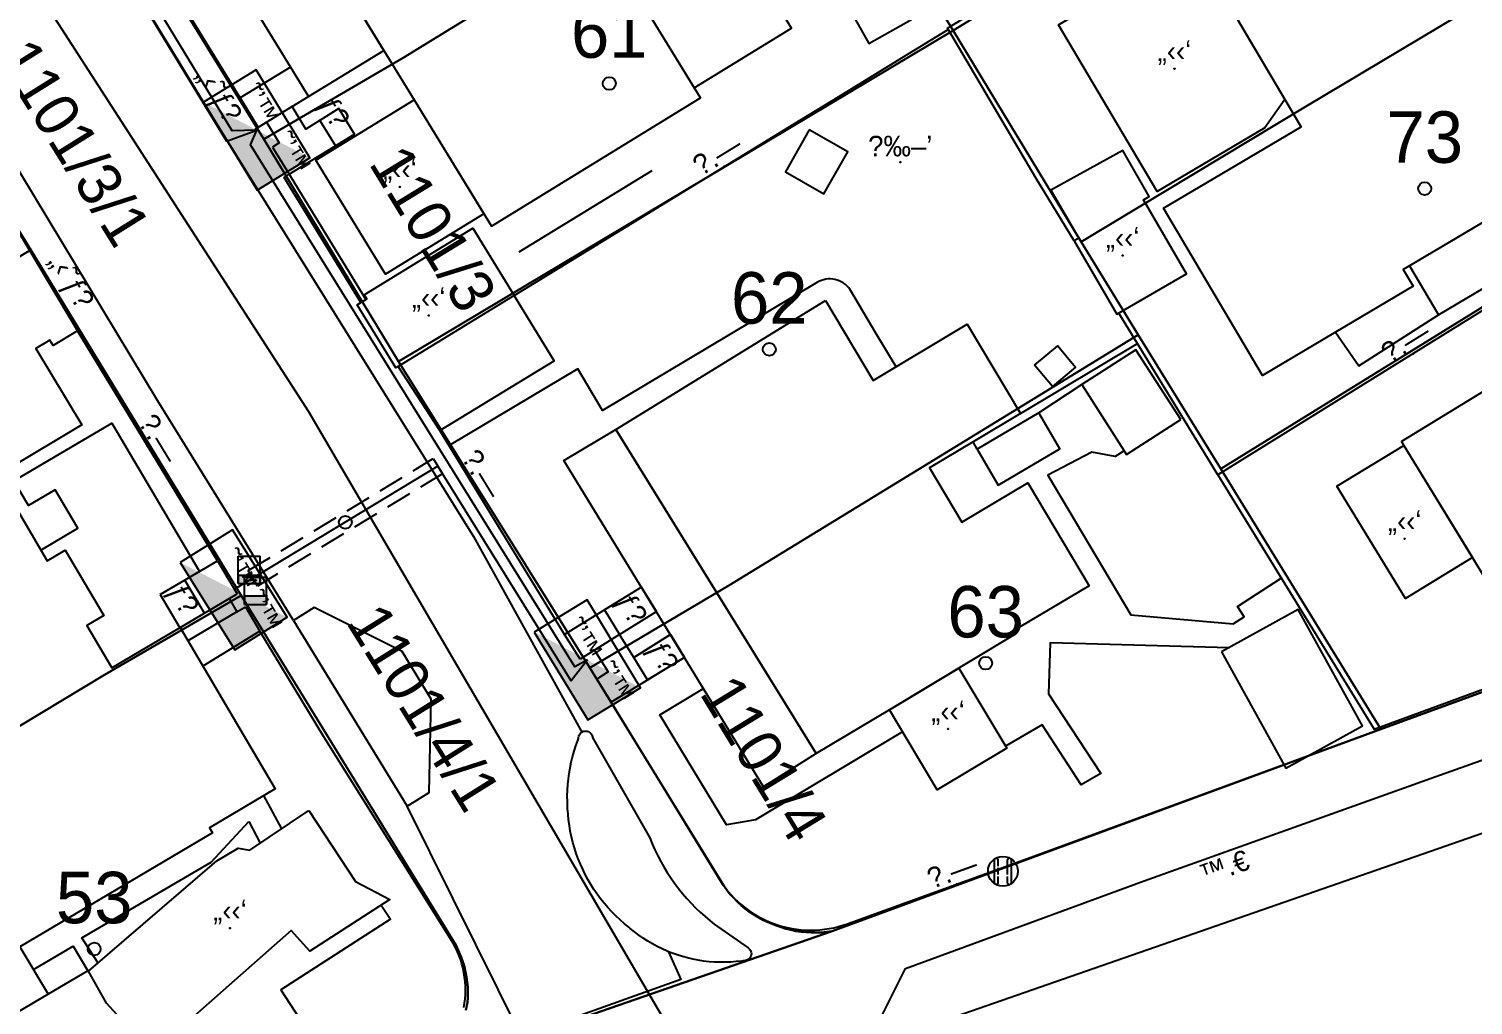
# Model space of a CAD drawing. Header units: metres. Extents: x 218299 to 220222, y 572714 to 574340.
# Drawn here: x 218977.5 to 219033.7, y 573193.6 to 573231.5 of the extents above; entities that cross this region are included whole.
import ezdxf
from ezdxf.enums import TextEntityAlignment as Align

# ---------------------------------------------------------------- set-up
doc = ezdxf.new("R2010")
doc.units = ezdxf.units.M
doc.header["$MEASUREMENT"] = 0
doc.linetypes.add('DASH15', pattern=[1.5, 1, -0.5])
for name, color, linetype in [('1602', 44, 'Continuous'), ('1603', 44, 'Continuous'), ('6151', 102, 'CABLEUNDEXIST03'), ('6261', 7, 'Continuous'), ('6701', 7, 'DASH15'), ('6916', 7, 'Continuous'), ('A_POINTS', 2, 'Continuous'), ('M2200', 253, 'Continuous'), ('M2207', 253, 'Continuous'), ('M2401', 7, 'Continuous'), ('M2404', 7, 'Continuous'), ('M2407', 253, 'Continuous'), ('M2408', 253, 'Continuous'), ('M2412', 253, 'Continuous'), ('M2420', 253, 'Continuous'), ('M2601', 253, 'Continuous'), ('M2602', 253, 'Continuous'), ('M2605', 253, 'Continuous'), ('M2612', 253, 'Continuous'), ('M2804', 253, 'Continuous'), ('M4204', 253, 'Continuous'), ('M5235', 253, 'Continuous')]:
    doc.layers.add(name, color=color, linetype=linetype)
doc.styles.add('HEBTXT', font='HEBTXT')
doc.styles.add('MAVAT_HEBTXT', font='HEBTXT')
doc.linetypes.add('CABLEUNDEXIST03', pattern='A,3.5,[222,elecad.shx,S=0.01,R=0,X=0,Y=0],1.5', length=5)

# ---------------------------------------------------------------- blocks, each defined once
blk = doc.blocks.new('6261')
blk.add_lwpolyline([(-2, -1.2), (2, -1.2), (2, 1.2), (-2, 1.2)], close=True)
at = {"color": 0}
blk.add_solid([(2, 1.2), (-2, -1.2), (2, -1.2)], dxfattribs=at)
at = {"color": 0, "style": 'HEBTXT'}
blk.add_attdef('PIL_NAME', (2.689, 2.418), '', height=1.7, dxfattribs=at)
at = {"style": 'HEBTXT'}
blk.add_attdef('CAMUT_MONIM', (2.489, 0.218), '', height=1.7, dxfattribs=at)
at = {"color": 0, "style": 'HEBTXT', "flags": 1}
for tag, p in [('TYPE', (2.585, -1.773)), ('MAP_TYPE', (2.689, -3.782))]:
    blk.add_attdef(tag, p, '', height=1.7, dxfattribs=at)
blk = doc.blocks.new('6916')
at = {"layer": 'A_POINTS'}
blk.add_circle((0, 0), 0.25, dxfattribs=at)
at = {"color": 0, "style": 'HEBTXT'}
for tag, p in [('HTCH', (0.006, 3.527)), ('PIPE', (0.049, 1.33))]:
    blk.add_attdef(tag, text='', height=1.7, dxfattribs=at).set_placement(p, align=Align.MIDDLE_CENTER)
blk = doc.blocks.new('1603')
at = {"layer": 'A_POINTS'}
blk.add_circle((0, 0), 0.25, dxfattribs=at)
at = {"color": 0, "style": 'HEBTXT'}
blk.add_attdef('PARCEL_NUM', text='', height=2, dxfattribs=at).set_placement((0, 1), align=Align.CENTER)
at = {"color": 0, "style": 'HEBTXT', "flags": 1}
blk.add_attdef('LOT_NUM', text='', height=2, dxfattribs=at).set_placement((0, -2.5), align=Align.CENTER)
blk = doc.blocks.new('M2408')
blk.add_circle((0, 0), 0.025)
at = {"style": 'MAVAT_HEBTXT'}
blk.add_attdef('NAME', text='', height=0.8, dxfattribs=at).set_placement((0, 1.59), align=Align.MIDDLE)
blk = doc.blocks.new('M2404')
blk.add_circle((0, 0), 0.025)
at = {"style": 'MAVAT_HEBTXT'}
blk.add_attdef('NAME', text='', height=0.8, dxfattribs=at).set_placement((0, 1.59), align=Align.MIDDLE)
blk = doc.blocks.new('M2804')
blk.add_circle((0, 0), 0.025)
at = {"style": 'MAVAT_HEBTXT'}
blk.add_attdef('NAME', text='', height=0.8, dxfattribs=at).set_placement((0, 1.59), align=Align.MIDDLE)
blk = doc.blocks.new('M2605')
blk.add_circle((0, 0), 0.025)
at = {"style": 'MAVAT_HEBTXT'}
blk.add_attdef('NAME', text='', height=0.8, dxfattribs=at).set_placement((0, 1.59), align=Align.MIDDLE)
blk = doc.blocks.new('M2612')
blk.add_circle((0, 0), 0.025)
at = {"style": 'MAVAT_HEBTXT'}
blk.add_attdef('NAME', text='', height=0.8, dxfattribs=at).set_placement((0, 1.59), align=Align.MIDDLE)
blk = doc.blocks.new('M2207')
blk.add_circle((0, 0), 0.025)
at = {"style": 'MAVAT_HEBTXT'}
blk.add_attdef('NAME', text='', height=0.8, dxfattribs=at).set_placement((0, 1.59), align=Align.MIDDLE)
blk = doc.blocks.new('M2412')
blk.add_circle((0, 0), 0.025)
at = {"style": 'MAVAT_HEBTXT'}
blk.add_attdef('NAME', text='', height=0.8, dxfattribs=at).set_placement((0, 1.59), align=Align.MIDDLE)
blk = doc.blocks.new('*U89')
at = {"linetype": 'Continuous'}
for p, q in [((-0.85, 0), (-0.85, -0.66)), ((0.85, 0), (0.85, -0.66))]:
    blk.add_line(p, q, dxfattribs=at)
blk.add_solid([(-0.85, 0), (-0.85, -0.66), (0.85, -0.66)], dxfattribs=at)
at = {"linetype": 'Continuous', "extrusion": (0, 0, -1)}
blk.add_solid([(0.85, 0), (-0.85, 0), (-0.85, -0.66)], dxfattribs=at)
blk = doc.blocks.new('M5235')
for points in [[(-0.85, 1.47), (0.85, 1.47)], [(-0.85, -0.66), (-0.85, 1.47)], [(0.85, -0.66), (0.85, 1.47)], [(-0.85, 0), (0.85, 0)], [(-0.85, -0.66), (0.85, -0.66)]]:
    blk.add_lwpolyline(points)
at = {"linetype": 'Continuous'}
blk.add_blockref('*U89', (0, 0), dxfattribs=at)
at = {"style": 'MAVAT_HEBTXT', "flags": 1}
for tag, p in [('MARK', (0, 2.72)), ('HEIGHT', (0, -1.92)), ('NAME', (0, -4.48))]:
    blk.add_attdef(tag, text='', height=0.8, dxfattribs=at).set_placement(p, align=Align.MIDDLE)
blk = doc.blocks.new('M4204')
for points in [[(-0.65, -0.97), (-0.65, 0.97)], [(-0.47, 1.06), (-0.36, 0.91)], [(-0.36, 0.39), (-0.36, 0.91)], [(-0.36, -0.26), (-0.36, 0.26)], [(0.35, 0.91), (0.47, 1.06)], [(0.35, 0.39), (0.35, 0.91)], [(0.35, -0.26), (0.35, 0.26)], [(0.65, 0.97), (0.65, -0.97)], [(-0.36, -0.91), (-0.47, -1.06)], [(-0.36, -0.91), (-0.36, -0.39)], [(0.35, -0.91), (0.35, -0.39)], [(0.35, -0.91), (0.47, -1.06)]]:
    blk.add_lwpolyline(points)
blk.add_circle((0, 0), 1.16)
at = {"style": 'MAVAT_HEBTXT', "flags": 1}
blk.add_attdef('MARK', text='', height=2, dxfattribs=at).set_placement((0, 2.5), align=Align.MIDDLE)
at = {"style": 'MAVAT_HEBTXT'}
for tag, p in [('HEIGHT', (0, -2.6)), ('NAME', (0, -5.17))]:
    blk.add_attdef(tag, text='', height=2, dxfattribs=at).set_placement(p, align=Align.MIDDLE)
blk = doc.blocks.new('111')
at = {"layer": 'M2200'}
for points in [[(218987.933, 573236.201, 572.43), (218988.205, 573235.758, 572.425), (218991.34, 573230.645, 572.363), (218992.519, 573228.722, 572.339), (218995.527, 573223.816, 572.28), (219003.648, 573228.796, 572.355), (218999.766, 573235.128, 575.955), (218999.766, 573235.128, 575.955), (219002.722, 573236.941, 574.905), (219002.722, 573236.941, 574.905), (219002.005, 573238.11, 574.755), (219002.005, 573238.11, 574.755), (219003.973, 573239.317, 573.93), (219003.973, 573239.317, 573.93), (219000.847, 573244.415, 574.005), (218995.328, 573241.03, 575.655), (218995.459, 573240.816, 575.655)], [(219031.143, 573239.494, 574.38), (219031.545, 573238.815, 574.38), (219038.709, 573226.704, 574.38), (219031.222, 573222.274, 574.67), (219030.972, 573222.127, 574.68), (219031.354, 573221.481, 574.53), (219028.338, 573219.696, 574.375), (219025.502, 573218.019, 574.23), (219021.657, 573224.518, 574.23), (219026.999, 573227.678, 574.38), (219023.124, 573234.229, 574.522), (219022.895, 573234.615, 574.53)], [(219035.009, 573208.723, 574.305), (219045.897, 573215.36, 574.455), (219044.016, 573218.445, 574.455), (219042.996, 573217.823, 574.455), (219040.772, 573221.471, 574.455), (219030.905, 573215.456, 574.305), (219030.999, 573215.301, 574.305)], [(219008.516, 573220.932, 571.98), (219010.371, 573217.823, 571.98), (219014.024, 573220.003, 571.755), (219016.091, 573216.539, 571.755), (219014.247, 573215.439, 571.872), (219012.555, 573214.429, 571.98), (219013.816, 573212.315, 573.405), (219016.379, 573213.844, 571.98), (219018.764, 573209.846, 571.98), (219015.71, 573208.024, 573.78), (219015.787, 573207.896, 572.13), (219010.996, 573205.03, 571.942), (219008.151, 573203.329, 571.83), (219000.358, 573215.915, 571.98)], [(218969.413, 573208.451, 572.28), (218977.005, 573212.933, 571.98), (218978.254, 573210.819, 572.055), (218978.954, 573211.232, 571.83), (218980.452, 573208.694, 571.605), (218979.794, 573208.306, 571.98), (218980.77, 573206.653, 572.055), (218983.423, 573208.219, 571.455), (218987.121, 573201.955, 571.455), (218984.566, 573200.446, 572.055), (218984.686, 573200.241, 572.055), (218977.196, 573195.819, 575.655), (218978.285, 573193.976, 574.605), (218971.329, 573189.87, 574.455), (218966.851, 573197.455, 574.719), (218966.246, 573198.48, 574.755), (218967.613, 573199.288, 575.355), (218967.864, 573198.862, 575.655), (218968.519, 573199.249, 577.005), (218963.815, 573207.217, 572.055), (218968.507, 573209.986, 572.355)], [(219023.911, 573207.275, 571.605), (219026.406, 573202.761, 571.455), (219029.389, 573204.41, 571.305), (219026.894, 573208.924, 571.455), (219023.911, 573207.275, 571.605)]]:
    blk.add_polyline3d(points, close=True, dxfattribs=at)
at = {"layer": 'M2207'}
for points in [[(218999.766, 573235.128, 572.355), (219003.408, 573229.188, 572.28), (219007.184, 573231.503, 572.355), (219003.563, 573237.409, 572.58), (219005.47, 573238.579, 572.655), (219005.388, 573238.713, 572.655), (219007.761, 573240.168, 572.355), (219006.672, 573241.945, 572.205), (219004.082, 573240.358, 572.205), (219004.516, 573239.65, 572.58), (219003.973, 573239.317, 572.58), (219002.005, 573238.11, 572.58), (219002.722, 573236.941, 572.43)], [(219031.545, 573238.815, 574.38), (219038.709, 573226.704, 574.38), (219031.222, 573222.274, 574.305), (219032.344, 573220.377, 574.305), (219032.344, 573220.377, 574.305), (219038.131, 573223.801, 574.23), (219040.122, 573225.675, 574.305), (219040.306, 573227.621, 574.23), (219040.527, 573227.726, 574.155), (219040.602, 573228.563, 574.08), (219039.706, 573231.551, 574.155), (219034.408, 573240.543, 574.08)], [(218991.34, 573230.645, 572.363), (218988.205, 573235.758, 572.425), (218987.773, 573235.493, 572.35), (218986.046, 573238.31, 571.975), (218981.596, 573235.581, 571.6), (218981.596, 573235.581, 571.6), (218983.345, 573232.729, 571.45), (218985.302, 573233.929, 572.275), (218988.415, 573228.852, 572.125)], [(219010.675, 573233.949, 571.755), (219009.019, 573233.017, 571.755), (219010.202, 573230.915, 571.755), (219011.858, 573231.848, 571.755), (219010.675, 573233.949, 571.755)], [(219023.124, 573234.229, 574.305), (219026.371, 573228.74, 574.305), (219025.591, 573227.641, 574.305), (219021.406, 573225.165, 574.08), (219017.575, 573231.641, 574.005), (219021.871, 573234.182, 574.23), (219021.913, 573234.112, 574.23)], [(218992.519, 573228.722, 572.339), (218995.231, 573224.3, 572.339), (218991.411, 573221.957, 572.339), (218988.699, 573226.38, 572.339), (218992.519, 573228.722, 572.339)], [(219007.881, 573227.561, 571.53), (219006.953, 573225.928, 571.53), (219008.452, 573225.076, 571.53), (219009.38, 573226.709, 571.53), (219007.881, 573227.561, 571.53)], [(219019.834, 573220.391, 573.63), (219022.541, 573221.962, 574.305), (219020.873, 573224.835, 574.23), (219021.101, 573224.967, 573.48), (219020.065, 573226.752, 573.48), (219017.274, 573225.217, 573.405), (219018.36, 573223.346, 573.705), (219018.18, 573223.241, 573.63)], [(218971.564, 573222.823, 571.975), (218975.997, 573225.48, 571.9), (218979.434, 573219.746, 571.75), (218978.48, 573219.174, 571.9), (218978.352, 573219.389, 571.975), (218977.816, 573219.068, 571.975), (218979.596, 573216.098, 571.825), (218976.652, 573214.334, 571.825)], [(218996.405, 573221.127, 571.589), (218991.898, 573218.363, 571.148), (218991.805, 573218.306, 571.139), (218990.301, 573220.758, 571.289), (218990.677, 573220.988, 571.289), (218990.578, 573221.15, 571.289), (218994.803, 573223.74, 571.514)], [(219016.636, 573218.41, 570.619), (219017.539, 573219.169, 570.619), (219018.236, 573218.34, 570.619), (219017.334, 573217.581, 570.619), (219016.636, 573218.41, 570.619)], [(219022.32, 573216.3, 571.455), (219020.575, 573219.016, 571.38), (219018.476, 573217.667, 571.305), (219018.476, 573217.667, 571.305), (219020.219, 573214.95, 571.38), (219022.32, 573216.3, 571.455)], [(219016.807, 573216.56, 570.844), (219016.807, 573216.56, 570.844), (219014.403, 573215.148, 570.844), (219014.403, 573215.148, 570.844), (219015.222, 573213.753, 570.844), (219017.627, 573215.165, 570.844), (219016.807, 573216.56, 570.844)], [(219000.358, 573215.915, 571.98), (219008.151, 573203.329, 571.83), (219006.104, 573202.037, 571.305), (218998.345, 573214.714, 571.305)], [(219030.999, 573215.301, 573.705), (219033.659, 573210.937, 573.705), (219031.057, 573209.351, 573.63), (219028.397, 573213.715, 573.63), (219030.999, 573215.301, 573.705)], [(219010.996, 573205.03, 571.68), (219013.696, 573206.645, 571.605), (219015.555, 573203.537, 571.23), (219012.855, 573201.922, 571.23)], [(218988.42, 573201.116, 571.295), (218990.233, 573198.35, 571.145), (218991.576, 573197.655, 570.32), (218988.461, 573195.654, 570.02), (218987.737, 573196.447, 570.845), (218982.337, 573191.686, 571.295), (218980.561, 573193.633, 571.295), (218979.865, 573194.867, 571.445), (218984.846, 573199.158, 571.445), (218985.682, 573199.647, 571.37), (218986.128, 573199.572, 571.445)]]:
    blk.add_polyline3d(points, close=True, dxfattribs=at)
at = {"layer": 'M2401'}
for points in [[(218976.348, 573182.397, 566.119), (218981.279, 573184.098, 566.419), (218987.301, 573186.288, 566.719), (218991.261, 573187.641, 566.944), (218993.219, 573186.731, 566.944), (218998.912, 573188.925, 567.319), (219010.712, 573193.168, 567.769), (219011.626, 573194.982, 567.994), (219020.9, 573198.376, 568.594), (219032.427, 573202.503, 569.194), (219042.781, 573206.172, 569.644)], [(218987.828, 573208.498, 568.665), (218992.242, 573201.282, 568.29), (218992.242, 573201.282, 568.29), (218993.108, 573201.812, 568.29), (218993.186, 573205.444, 568.365), (218992.057, 573207.289, 568.515), (218988.626, 573208.997, 568.59), (218987.828, 573208.498, 568.665), (218987.828, 573208.498, 568.665)], [(218999.457, 573203.945, 568.369), (219001.676, 573200.048, 568.294), (219001.772, 573199.816, 568.284), (219001.876, 573199.586, 568.274), (219001.987, 573199.36, 568.265), (219002.105, 573199.138, 568.257), (219002.23, 573198.92, 568.249), (219002.361, 573198.705, 568.242), (219002.5, 573198.495, 568.236), (219002.645, 573198.289, 568.231), (219002.796, 573198.088, 568.227), (219002.954, 573197.892, 568.223), (219003.118, 573197.701, 568.22), (219003.288, 573197.515, 568.218), (219003.464, 573197.335, 568.217), (219003.645, 573197.16, 568.216), (219003.832, 573196.992, 568.216), (219004.024, 573196.829, 568.218), (219004.186, 573196.699, 568.219), (219005.499, 573195.776, 568.144), (219005.537, 573195.749, 568.144), (219005.569, 573195.717, 568.144), (219005.596, 573195.679, 568.144), (219005.615, 573195.638, 568.144), (219005.627, 573195.593, 568.144), (219005.631, 573195.548, 568.144), (219005.627, 573195.502, 568.144), (219005.615, 573195.458, 568.144), (219005.596, 573195.416, 568.144), (219005.569, 573195.379, 568.144), (219005.537, 573195.346, 568.144), (219005.499, 573195.32, 568.144), (219005.458, 573195.3, 568.144), (219005.454, 573195.299, 568.144), (219005.245, 573195.267, 568.137), (219005.036, 573195.243, 568.129), (219004.826, 573195.227, 568.122), (219004.615, 573195.219, 568.115), (219004.404, 573195.218, 568.107), (219004.193, 573195.226, 568.1), (219003.983, 573195.242, 568.093), (219003.773, 573195.266, 568.086), (219003.565, 573195.298, 568.079), (219003.358, 573195.337, 568.072), (219003.152, 573195.385, 568.065), (219002.949, 573195.44, 568.059), (219002.748, 573195.503, 568.052), (219002.549, 573195.574, 568.046), (219002.413, 573195.628, 568.042), (219002.353, 573195.652, 568.04), (219002.16, 573195.737, 568.034), (219001.97, 573195.83, 568.028), (219001.785, 573195.929, 568.022), (219001.603, 573196.036, 568.016), (219001.425, 573196.15, 568.011), (219001.251, 573196.27, 568.005), (219001.083, 573196.396, 568), (219000.919, 573196.529, 567.996), (219000.864, 573196.576, 567.994), (219000.691, 573196.718, 567.997), (219000.523, 573196.866, 568), (219000.361, 573197.019, 568.005), (219000.204, 573197.178, 568.01), (219000.053, 573197.343, 568.016), (218999.908, 573197.513, 568.023), (218999.769, 573197.688, 568.031), (218999.636, 573197.868, 568.04), (218999.51, 573198.052, 568.05), (218999.39, 573198.241, 568.061), (218999.278, 573198.433, 568.072), (218999.172, 573198.63, 568.084), (218999.073, 573198.83, 568.097), (218998.982, 573199.034, 568.111), (218998.898, 573199.24, 568.126), (218998.821, 573199.45, 568.141), (218998.752, 573199.662, 568.158), (218998.691, 573199.876, 568.174), (218998.637, 573200.093, 568.192), (218998.591, 573200.311, 568.21), (218998.553, 573200.53, 568.229), (218998.523, 573200.751, 568.248), (218998.501, 573200.972, 568.268), (218998.486, 573201.195, 568.289), (218998.484, 573201.246, 568.294), (218998.475, 573201.465, 568.31), (218998.473, 573201.684, 568.325), (218998.479, 573201.903, 568.337), (218998.493, 573202.122, 568.348), (218998.515, 573202.341, 568.357), (218998.544, 573202.558, 568.365), (218998.582, 573202.774, 568.37), (218998.626, 573202.989, 568.374), (218998.679, 573203.203, 568.376), (218998.739, 573203.414, 568.376), (218998.806, 573203.623, 568.374), (218998.881, 573203.829, 568.371), (218998.911, 573203.906, 568.369), (218998.911, 573203.953, 568.369), (218998.919, 573203.999, 568.369), (218998.934, 573204.043, 568.369), (218998.957, 573204.084, 568.369), (218998.986, 573204.12, 568.369), (218999.022, 573204.151, 568.369), (218999.041, 573204.163, 568.369), (218999.061, 573204.175, 568.369), (218999.105, 573204.192, 568.369), (218999.151, 573204.202, 568.369), (218999.197, 573204.203, 568.369), (218999.244, 573204.197, 568.369), (218999.288, 573204.183, 568.369), (218999.33, 573204.161, 568.369), (218999.367, 573204.133, 568.369), (218999.399, 573204.099, 568.369), (218999.425, 573204.06, 568.369), (218999.443, 573204.017, 568.369), (218999.454, 573203.972, 568.369), (218999.457, 573203.945, 568.369)]]:
    blk.add_polyline3d(points, dxfattribs=at)
at = {"layer": 'M2404'}
for points in [[(218976.348, 573182.397, 566.119), (218981.279, 573184.098, 566.419), (218987.301, 573186.288, 566.719), (218991.261, 573187.641, 566.944), (218993.219, 573186.731, 566.944), (218998.912, 573188.925, 567.319), (219010.712, 573193.168, 567.769), (219011.626, 573194.982, 567.994), (219020.9, 573198.376, 568.594), (219032.427, 573202.503, 569.194), (219042.781, 573206.172, 569.644)], [(218987.828, 573208.498, 568.665), (218992.242, 573201.282, 568.29), (218992.242, 573201.282, 568.29), (218993.108, 573201.812, 568.29), (218993.186, 573205.444, 568.365), (218992.057, 573207.289, 568.515), (218988.626, 573208.997, 568.59), (218987.828, 573208.498, 568.665), (218987.828, 573208.498, 568.665)], [(218999.457, 573203.945, 568.369), (219001.676, 573200.048, 568.294), (219001.772, 573199.816, 568.284), (219001.876, 573199.586, 568.274), (219001.987, 573199.36, 568.265), (219002.105, 573199.138, 568.257), (219002.23, 573198.92, 568.249), (219002.361, 573198.705, 568.242), (219002.5, 573198.495, 568.236), (219002.645, 573198.289, 568.231), (219002.796, 573198.088, 568.227), (219002.954, 573197.892, 568.223), (219003.118, 573197.701, 568.22), (219003.288, 573197.515, 568.218), (219003.464, 573197.335, 568.217), (219003.645, 573197.16, 568.216), (219003.832, 573196.992, 568.216), (219004.024, 573196.829, 568.218), (219004.186, 573196.699, 568.219), (219005.499, 573195.776, 568.144), (219005.537, 573195.749, 568.144), (219005.569, 573195.717, 568.144), (219005.596, 573195.679, 568.144), (219005.615, 573195.638, 568.144), (219005.627, 573195.593, 568.144), (219005.631, 573195.548, 568.144), (219005.627, 573195.502, 568.144), (219005.615, 573195.458, 568.144), (219005.596, 573195.416, 568.144), (219005.569, 573195.379, 568.144), (219005.537, 573195.346, 568.144), (219005.499, 573195.32, 568.144), (219005.458, 573195.3, 568.144), (219005.454, 573195.299, 568.144), (219005.245, 573195.267, 568.137), (219005.036, 573195.243, 568.129), (219004.826, 573195.227, 568.122), (219004.615, 573195.219, 568.115), (219004.404, 573195.218, 568.107), (219004.193, 573195.226, 568.1), (219003.983, 573195.242, 568.093), (219003.773, 573195.266, 568.086), (219003.565, 573195.298, 568.079), (219003.358, 573195.337, 568.072), (219003.152, 573195.385, 568.065), (219002.949, 573195.44, 568.059), (219002.748, 573195.503, 568.052), (219002.549, 573195.574, 568.046), (219002.413, 573195.628, 568.042), (219002.353, 573195.652, 568.04), (219002.16, 573195.737, 568.034), (219001.97, 573195.83, 568.028), (219001.785, 573195.929, 568.022), (219001.603, 573196.036, 568.016), (219001.425, 573196.15, 568.011), (219001.251, 573196.27, 568.005), (219001.083, 573196.396, 568), (219000.919, 573196.529, 567.996), (219000.864, 573196.576, 567.994), (219000.691, 573196.718, 567.997), (219000.523, 573196.866, 568), (219000.361, 573197.019, 568.005), (219000.204, 573197.178, 568.01), (219000.053, 573197.343, 568.016), (218999.908, 573197.513, 568.023), (218999.769, 573197.688, 568.031), (218999.636, 573197.868, 568.04), (218999.51, 573198.052, 568.05), (218999.39, 573198.241, 568.061), (218999.278, 573198.433, 568.072), (218999.172, 573198.63, 568.084), (218999.073, 573198.83, 568.097), (218998.982, 573199.034, 568.111), (218998.898, 573199.24, 568.126), (218998.821, 573199.45, 568.141), (218998.752, 573199.662, 568.158), (218998.691, 573199.876, 568.174), (218998.637, 573200.093, 568.192), (218998.591, 573200.311, 568.21), (218998.553, 573200.53, 568.229), (218998.523, 573200.751, 568.248), (218998.501, 573200.972, 568.268), (218998.486, 573201.195, 568.289), (218998.484, 573201.246, 568.294), (218998.475, 573201.465, 568.31), (218998.473, 573201.684, 568.325), (218998.479, 573201.903, 568.337), (218998.493, 573202.122, 568.348), (218998.515, 573202.341, 568.357), (218998.544, 573202.558, 568.365), (218998.582, 573202.774, 568.37), (218998.626, 573202.989, 568.374), (218998.679, 573203.203, 568.376), (218998.739, 573203.414, 568.376), (218998.806, 573203.623, 568.374), (218998.881, 573203.829, 568.371), (218998.911, 573203.906, 568.369), (218998.911, 573203.953, 568.369), (218998.919, 573203.999, 568.369), (218998.934, 573204.043, 568.369), (218998.957, 573204.084, 568.369), (218998.986, 573204.12, 568.369), (218999.022, 573204.151, 568.369), (218999.041, 573204.163, 568.369), (218999.061, 573204.175, 568.369), (218999.105, 573204.192, 568.369), (218999.151, 573204.202, 568.369), (218999.197, 573204.203, 568.369), (218999.244, 573204.197, 568.369), (218999.288, 573204.183, 568.369), (218999.33, 573204.161, 568.369), (218999.367, 573204.133, 568.369), (218999.399, 573204.099, 568.369), (218999.425, 573204.06, 568.369), (218999.443, 573204.017, 568.369), (218999.454, 573203.972, 568.369), (218999.457, 573203.945, 568.369)]]:
    blk.add_polyline3d(points, dxfattribs=at)
at = {"layer": 'M2407'}
for points in [[(219009.834, 573220.734, 569.524), (219009.455, 573221.369, 569.494), (219009.4, 573221.437, 569.494), (219009.339, 573221.501, 569.494), (219009.273, 573221.558, 569.494), (219009.202, 573221.609, 569.494), (219009.126, 573221.654, 569.494), (219009.047, 573221.691, 569.494), (219008.964, 573221.721, 569.494), (219008.88, 573221.743, 569.494), (219008.793, 573221.758, 569.494), (219008.706, 573221.764, 569.494), (219008.618, 573221.763, 569.494), (219008.531, 573221.754, 569.494), (219008.445, 573221.736, 569.494), (219008.361, 573221.711, 569.494), (219008.28, 573221.679, 569.494), (219008.201, 573221.639, 569.494), (219008.139, 573221.6, 569.494), (218999.846, 573216.652, 569.194), (218998.877, 573218.277, 569.344), (218993.875, 573215.293, 569.194)], [(219010.471, 573219.665, 569.574), (219009.834, 573220.734, 569.524)], [(219028.338, 573219.696, 571.687), (219029.241, 573218.392, 571.762), (219032.344, 573220.377, 571.762)], [(219011.255, 573218.351, 569.635), (219010.471, 573219.665, 569.574)], [(219018.476, 573217.667, 569.625), (219016.807, 573216.56, 569.625)], [(218978.01, 573211.231, 569.496), (218979.447, 573212.079, 569.496), (218978.564, 573213.576, 569.496), (218977.522, 573212.961, 569.496), (218976.957, 573213.918, 569.496), (218980.768, 573216.167, 569.496), (218984.171, 573210.403, 569.325)], [(219014.403, 573215.148, 569.55), (219014.247, 573215.439, 569.55)], [(219020.127, 573215.093, 569.494), (219019.773, 573214.866, 569.494), (219018.871, 573215.037, 569.494), (219017.153, 573214.146, 569.494), (219020.382, 573208.715, 569.494), (219024.361, 573208.366, 569.569), (219024.784, 573208.637, 569.569), (219024.523, 573209.044, 569.569), (219026.233, 573210.142, 569.569)], [(219024.203, 573207.436, 569.569), (219017.252, 573207.626, 569.419), (219017.176, 573205.653, 569.419), (219019.215, 573202.546, 569.419), (219018.451, 573202.116, 569.419), (219016.935, 573204.447, 569.419), (219015.51, 573203.612, 569.419)], [(219011.508, 573204.174, 569.336), (219005.79, 573200.754, 569.269), (219004.661, 573200.556, 569.269), (219002.066, 573204.837, 569.269), (219003.768, 573205.855, 569.269)], [(218987.369, 573200.408, 569.269), (218986.682, 573201.695, 569.269)], [(218980.238, 573195.188, 569.252), (218979.604, 573196.165, 569.344), (218984.624, 573199.11, 569.344), (218986.093, 573200.685, 569.344)], [(218986.093, 573200.685, 569.344), (218986.539, 573199.849, 569.297)], [(218991.243, 573197.441, 569.044), (218991.599, 573196.887, 569.044), (218987.343, 573194.153, 569.119), (218988.422, 573192.473, 569.119)], [(218977.718, 573194.935, 569.209), (218979.266, 573195.849, 569.269), (218979.832, 573194.89, 569.194), (218978.285, 573193.976, 569.194)]]:
    blk.add_polyline3d(points, dxfattribs=at)
at = {"layer": 'M2408'}
for points in [[(218978.589, 573238.041, 569.453), (218984.804, 573227.839, 569.228), (218994.826, 573211.761, 568.628), (218999.041, 573204.163, 568.328)], [(218987.828, 573208.498, 568.516), (218982.539, 573217.048, 569.116), (218975.623, 573228.484, 569.378)], [(218993.52, 573215.874, 568.741), (218991.898, 573218.363, 568.891)], [(219002.413, 573195.628, 567.841), (219002.892, 573194.55, 567.841), (218996.687, 573192.336, 567.691), (218992.242, 573201.282, 568.216)]]:
    blk.add_polyline3d(points, dxfattribs=at)
at = {"layer": 'M2412'}
for points in [[(218990.205, 573227.39, 569.869), (218989.597, 573228.381, 569.869), (218988.852, 573227.924, 569.269), (218989.459, 573226.933, 569.269), (218990.205, 573227.39, 569.869)], [(218982.641, 573209.5, 569.325), (218983.404, 573208.208, 569.325), (218984.368, 573208.777, 568.8), (218983.605, 573210.069, 568.8), (218982.641, 573209.5, 569.325)], [(219001.938, 573208.844, 569.344), (219001.359, 573209.79, 569.194), (218999.918, 573208.908, 568.519), (219000.505, 573207.948, 568.519)], [(219002.483, 573207.953, 569.344), (219003.027, 573207.064, 569.269), (219001.595, 573206.188, 568.519), (219001.06, 573207.062, 568.519)]]:
    blk.add_polyline3d(points, close=True, dxfattribs=at)
at = {"layer": 'M2420', "linetype": 'Continuous', "lineweight": -3}
blk.add_lwpolyline([(218941.816, 573288.779), (218988.41, 573216.62), (219004.09, 573189.81)], dxfattribs=at)
at = {"layer": 'M2420', "lineweight": -3, "flags": 128}
blk.add_lwpolyline([(219061.09, 573209.62), (219004.09, 573189.81)], dxfattribs=at)
at = {"layer": 'M2601'}
for points in [[(218986.784, 573227.851, 570.544), (218987.276, 573227.049, 570.544), (218987.012, 573226.888, 570.544)], [(218987.661, 573225.83, 570.544), (218987.734, 573225.711, 570.547)], [(218987.734, 573225.711, 570.547), (218990.643, 573220.967, 570.68)], [(219016.077, 573216.563, 570.619), (219016.091, 573216.539, 570.619), (219020.637, 573219.251, 570.619)]]:
    blk.add_polyline3d(points, dxfattribs=at)
at = {"layer": 'M2602'}
for points in [[(219011.476, 573230.351, 570.169), (219013.278, 573231.455, 570.169)], [(219009.014, 573228.844, 570.169), (219011.476, 573230.351, 570.169)], [(219007.294, 573227.792, 570.169), (219009.014, 573228.844, 570.169)], [(218987.773, 573228.458, 570.169), (218986.328, 573227.572, 570.319)], [(219001.758, 573225.965, 570.244), (218996.589, 573222.801, 570.244)], [(218983.423, 573208.219, 570.475), (218985.64, 573209.528, 570.475)], [(218985.33, 573209.345, 570.1), (218985.632, 573208.834, 570.1), (218985.962, 573209.028, 570.1)], [(218985.632, 573208.834, 569.95), (218983.725, 573207.708, 569.95)], [(219000.505, 573207.948, 569.944), (218998.972, 573206.988, 569.944)], [(218999.533, 573207.34, 569.944), (219000.061, 573206.497, 569.944), (218999.62, 573206.221, 569.944)]]:
    blk.add_polyline3d(points, dxfattribs=at)
at = {"layer": 'M2605'}
for points in [[(219018.184, 573223.244, 571.621), (219016.696, 573225.667, 571.59), (219013.25, 573231.503, 571.59), (219022.218, 573236.976, 571.59), (219030.33, 573241.801, 571.59)], [(218987.713, 573229.996, 569.719), (218985.757, 573228.796, 569.719), (218983.345, 573232.729, 569.719)], [(218987.661, 573225.83, 569.869), (218990.205, 573227.39, 569.869), (218989.597, 573228.381, 569.869), (218988.306, 573227.589, 569.869), (218987.773, 573228.458, 569.869), (218988.415, 573228.852, 569.869)], [(218996.405, 573221.127, 569.869), (219007.294, 573227.792, 569.869)], [(219045.19, 573227.435, 571.74), (219023.768, 573214.154, 571.74), (219019.91, 573220.435, 571.658)], [(218990.447, 573220.847, 569.798), (218987.465, 573225.71, 569.869), (218987.661, 573225.83, 569.869)], [(219001.359, 573209.79, 569.194), (218998.365, 573207.958, 569.194), (218993.52, 573215.874, 569.194), (218993.52, 573215.874, 569.194), (218997.958, 573218.59, 569.344), (218996.405, 573221.127, 569.494)], [(218984.877, 573210.82, 569.325), (218979.434, 573219.746, 569.575)], [(219023.768, 573214.154, 571.215), (219029.839, 573204.272, 571.365), (219044.718, 573209.737, 571.065)], [(218982.641, 573209.5, 569.325), (218984.877, 573210.82, 569.325)], [(219002.483, 573207.953, 569.344), (219001.06, 573207.062, 569.344), (219000.505, 573207.948, 569.344), (219001.938, 573208.844, 569.344)], [(218994.448, 573193.456, 568.971), (218994.476, 573193.625, 568.971), (218994.497, 573193.794, 568.971), (218994.51, 573193.964, 568.971), (218994.516, 573194.135, 568.971), (218994.513, 573194.306, 568.971), (218994.502, 573194.476, 568.971), (218994.483, 573194.646, 568.971), (218994.456, 573194.814, 568.971), (218994.421, 573194.982, 568.971), (218994.379, 573195.147, 568.971), (218994.328, 573195.31, 568.971), (218994.271, 573195.471, 568.971), (218994.205, 573195.629, 568.971), (218994.133, 573195.783, 568.971), (218994.058, 573195.924, 568.971), (218989.011, 573203.982, 569.271), (218986.518, 573208.087, 569.325)], [(218986.518, 573208.087, 569.325), (218984.305, 573206.726, 569.325)], [(219003.027, 573207.064, 569.269), (219000.182, 573205.323, 569.269), (219004.499, 573198.269, 569.269), (219004.607, 573198.121, 569.269), (219004.721, 573197.978, 569.269), (219004.841, 573197.84, 569.269), (219004.967, 573197.707, 569.269), (219005.098, 573197.58, 569.269), (219005.235, 573197.458, 569.269), (219005.378, 573197.343, 569.269), (219005.525, 573197.234, 569.269), (219005.677, 573197.132, 569.269), (219005.833, 573197.036, 569.269), (219005.993, 573196.947, 569.269), (219006.157, 573196.866, 569.269), (219006.324, 573196.791, 569.269), (219006.494, 573196.724, 569.269), (219006.667, 573196.665, 569.269), (219006.843, 573196.613, 569.269), (219007.021, 573196.568, 569.269), (219007.2, 573196.532, 569.269), (219007.381, 573196.504, 569.269), (219007.563, 573196.483, 569.269), (219007.745, 573196.47, 569.269), (219007.928, 573196.466, 569.269), (219008.111, 573196.469, 569.269), (219008.294, 573196.48, 569.269), (219008.476, 573196.5, 569.269), (219008.657, 573196.527, 569.269), (219008.837, 573196.562, 569.269), (219009.015, 573196.605, 569.269), (219009.191, 573196.656, 569.269), (219009.364, 573196.714, 569.269), (219009.535, 573196.78, 569.269), (219009.569, 573196.794, 569.269), (219016.216, 573199.198, 569.269), (219026.33, 573202.899, 569.494)]]:
    blk.add_polyline3d(points, dxfattribs=at)
at = {"layer": 'M2612'}
for points in [[(218985.757, 573228.796, 569.944), (218986.458, 573227.652, 569.944)], [(218987.012, 573226.888, 570.544), (218987.661, 573225.83, 570.544)], [(218984.877, 573210.82, 570.6), (218985.64, 573209.528, 570.6)], [(218985.962, 573209.028, 570.15), (218986.518, 573208.087, 570.15)], [(218998.972, 573206.988, 569.944), (218998.365, 573207.958, 569.944)], [(218999.62, 573206.221, 569.944), (219000.182, 573205.323, 569.944)]]:
    blk.add_polyline3d(points, dxfattribs=at)
at = {"layer": 'M2207'}
ref = blk.add_blockref('M2207', (219022.078, 573229.931), dxfattribs=dict(at, xscale=0.5, yscale=0.5, zscale=0.5))
ref.add_attrib('NAME', '„‹‹‘', dxfattribs={"layer": '0', "height": 0.8, "style": 'MAVAT_HEBTXT'}).set_placement((219022.078, 573230.556), align=Align.MIDDLE)
ref = blk.add_blockref('M2207', (218991.965, 573225.34), dxfattribs=dict(at, xscale=0.5, yscale=0.5, zscale=0.5))
ref.add_attrib('NAME', '„‹‹‘', dxfattribs={"layer": '0', "height": 0.8, "style": 'MAVAT_HEBTXT'}).set_placement((218991.965, 573225.965), align=Align.MIDDLE)
ref = blk.add_blockref('M2207', (219020.064, 573222.678), dxfattribs=dict(at, xscale=0.5, yscale=0.5, zscale=0.5))
ref.add_attrib('NAME', '„‹‹‘', dxfattribs={"layer": '0', "height": 0.8, "style": 'MAVAT_HEBTXT'}).set_placement((219020.064, 573223.303), align=Align.MIDDLE)
ref = blk.add_blockref('M2207', (218993.084, 573220.346), dxfattribs=dict(at, xscale=0.5, yscale=0.5, zscale=0.5))
ref.add_attrib('NAME', '„‹‹‘', dxfattribs={"layer": '0', "height": 0.8, "style": 'MAVAT_HEBTXT'}).set_placement((218993.084, 573220.971), align=Align.MIDDLE)
ref = blk.add_blockref('M2207', (219031.028, 573211.672), dxfattribs=dict(at, xscale=0.5, yscale=0.5, zscale=0.5))
ref.add_attrib('NAME', '„‹‹‘', dxfattribs={"layer": '0', "height": 0.8, "style": 'MAVAT_HEBTXT'}).set_placement((219031.028, 573212.297), align=Align.MIDDLE)
ref = blk.add_blockref('M2207', (219013.275, 573204.283), dxfattribs=dict(at, xscale=0.5, yscale=0.5, zscale=0.5))
ref.add_attrib('NAME', '„‹‹‘', dxfattribs={"layer": '0', "height": 0.8, "style": 'MAVAT_HEBTXT'}).set_placement((219013.275, 573204.908), align=Align.MIDDLE)
ref = blk.add_blockref('M2207', (218985.359, 573196.545), dxfattribs=dict(at, xscale=0.5, yscale=0.5, zscale=0.5))
ref.add_attrib('NAME', '„‹‹‘', dxfattribs={"layer": '0', "height": 0.8, "style": 'MAVAT_HEBTXT'}).set_placement((218985.359, 573197.17), align=Align.MIDDLE)
at = {"layer": 'M2404'}
ref = blk.add_blockref('M2404', (219023.822, 573199.422), dxfattribs=dict(at, xscale=0.5, yscale=0.5, zscale=0.5))
ref.add_attrib('NAME', '™.€', dxfattribs={"layer": '0', "height": 0.8, "rotation": 19.6984, "style": 'MAVAT_HEBTXT'}).set_placement((219024.007, 573198.904), align=Align.MIDDLE)
at = {"layer": 'M2408'}
ref = blk.add_blockref('M2408', (218984.363, 573228.562), dxfattribs=dict(at, xscale=0.5, yscale=0.5, zscale=0.5))
ref.add_attrib('NAME', '„‹˜ƒ\x8e', dxfattribs={"layer": '0', "height": 0.8, "rotation": 301.9374, "style": 'MAVAT_HEBTXT'}).set_placement((218984.856, 573228.869), align=Align.MIDDLE)
ref = blk.add_blockref('M2408', (218979.557, 573221.979), dxfattribs=dict(at, xscale=0.5, yscale=0.5, zscale=0.5))
ref.add_attrib('NAME', '„‹˜ƒ\x8e', dxfattribs={"layer": '0', "height": 0.8, "rotation": 301.1641, "style": 'MAVAT_HEBTXT'}).set_placement((218979.114, 573221.638), align=Align.MIDDLE)
at = {"layer": 'M2412'}
ref = blk.add_blockref('M2412', (218988.852, 573227.924), dxfattribs=dict(at, xscale=0.5, yscale=0.5, zscale=0.5))
ref.add_attrib('NAME', 'ƒ\x8e', dxfattribs={"layer": '0', "height": 0.8, "rotation": 301.5149, "style": 'MAVAT_HEBTXT'}).set_placement((218989.321, 573228.211), align=Align.MIDDLE)
ref = blk.add_blockref('M2412', (218984.088, 573209.25), dxfattribs=dict(at, xscale=0.5, yscale=0.5, zscale=0.5))
ref.add_attrib('NAME', 'ƒ\x8e', dxfattribs={"layer": '0', "height": 0.8, "rotation": 300.5573, "style": 'MAVAT_HEBTXT'}).set_placement((218983.464, 573209.299), align=Align.MIDDLE)
ref = blk.add_blockref('M2412', (218999.935, 573208.879), dxfattribs=dict(at, xscale=0.5, yscale=0.5, zscale=0.5))
ref.add_attrib('NAME', 'ƒ\x8e', dxfattribs={"layer": '0', "height": 0.8, "rotation": 301.4708, "style": 'MAVAT_HEBTXT'}).set_placement((219000.89, 573208.924), align=Align.MIDDLE)
ref = blk.add_blockref('M2412', (219001.591, 573206.193), dxfattribs=dict(at, xscale=0.5, yscale=0.5, zscale=0.5))
ref.add_attrib('NAME', 'ƒ\x8e', dxfattribs={"layer": '0', "height": 0.8, "rotation": 301.4708, "style": 'MAVAT_HEBTXT'}).set_placement((219002.11, 573207.066), align=Align.MIDDLE)
at = {"layer": 'M2605'}
ref = blk.add_blockref('M2605', (219004.585, 573226.133), dxfattribs=dict(at, xscale=0.5, yscale=0.5, zscale=0.5))
ref.add_attrib('NAME', '\x9a.—', dxfattribs={"layer": '0', "height": 0.8, "rotation": 31.4708, "style": 'MAVAT_HEBTXT'}).set_placement((219004.297, 573226.602), align=Align.MIDDLE)
ref = blk.add_blockref('M2605', (219031.346, 573218.853), dxfattribs=dict(at, xscale=0.5, yscale=0.5, zscale=0.5))
ref.add_attrib('NAME', '\x9a.—', dxfattribs={"layer": '0', "height": 0.8, "rotation": 31.7985, "style": 'MAVAT_HEBTXT'}).set_placement((219031.057, 573219.32), align=Align.MIDDLE)
ref = blk.add_blockref('M2605', (218982.155, 573215.283), dxfattribs=dict(at, xscale=0.5, yscale=0.5, zscale=0.5))
ref.add_attrib('NAME', '\x9a.—', dxfattribs={"layer": '0', "height": 0.8, "rotation": 301.3767, "style": 'MAVAT_HEBTXT'}).set_placement((218982.625, 573215.569), align=Align.MIDDLE)
ref = blk.add_blockref('M2605', (218994.723, 573213.909), dxfattribs=dict(at, xscale=0.5, yscale=0.5, zscale=0.5))
ref.add_attrib('NAME', '\x9a.—', dxfattribs={"layer": '0', "height": 0.8, "rotation": 301.4708, "style": 'MAVAT_HEBTXT'}).set_placement((218995.192, 573214.196), align=Align.MIDDLE)
ref = blk.add_blockref('M2605', (219013.618, 573198.259), dxfattribs=dict(at, xscale=0.5, yscale=0.5, zscale=0.5))
ref.add_attrib('NAME', '\x9a.—', dxfattribs={"layer": '0', "height": 0.8, "rotation": 19.8837, "style": 'MAVAT_HEBTXT'}).set_placement((219013.431, 573198.776), align=Align.MIDDLE)
at = {"layer": 'M2612'}
ref = blk.add_blockref('M2612', (218986.107, 573228.224), dxfattribs=dict(at, xscale=0.5, yscale=0.5, zscale=0.5))
ref.add_attrib('NAME', '˜’™', dxfattribs={"layer": '0', "height": 0.8, "rotation": 301.5149, "style": 'MAVAT_HEBTXT'}).set_placement((218986.576, 573228.512), align=Align.MIDDLE)
ref = blk.add_blockref('M2612', (218987.337, 573226.359), dxfattribs=dict(at, xscale=0.5, yscale=0.5, zscale=0.5))
ref.add_attrib('NAME', '˜’™', dxfattribs={"layer": '0', "height": 0.8, "rotation": 301.5149, "style": 'MAVAT_HEBTXT'}).set_placement((218987.805, 573226.646), align=Align.MIDDLE)
ref = blk.add_blockref('M2612', (218985.259, 573210.174), dxfattribs=dict(at, xscale=0.5, yscale=0.5, zscale=0.5))
ref.add_attrib('NAME', '˜’™', dxfattribs={"layer": '0', "height": 0.8, "rotation": 300.5573, "style": 'MAVAT_HEBTXT'}).set_placement((218985.732, 573210.454), align=Align.MIDDLE)
ref = blk.add_blockref('M2612', (218986.24, 573208.557), dxfattribs=dict(at, xscale=0.5, yscale=0.5, zscale=0.5))
ref.add_attrib('NAME', '˜’™', dxfattribs={"layer": '0', "height": 0.8, "rotation": 300.5573, "style": 'MAVAT_HEBTXT'}).set_placement((218986.713, 573208.837), align=Align.MIDDLE)
ref = blk.add_blockref('M2612', (218998.668, 573207.473), dxfattribs=dict(at, xscale=0.5, yscale=0.5, zscale=0.5))
ref.add_attrib('NAME', '˜’™', dxfattribs={"layer": '0', "height": 0.8, "rotation": 302.0322, "style": 'MAVAT_HEBTXT'}).set_placement((218999.135, 573207.765), align=Align.MIDDLE)
ref = blk.add_blockref('M2612', (218999.901, 573205.772), dxfattribs=dict(at, xscale=0.5, yscale=0.5, zscale=0.5))
ref.add_attrib('NAME', '˜’™', dxfattribs={"layer": '0', "height": 0.8, "rotation": 302.0322, "style": 'MAVAT_HEBTXT'}).set_placement((219000.367, 573206.064), align=Align.MIDDLE)
at = {"layer": 'M2804'}
ref = blk.add_blockref('M2804', (219011.419, 573226.303, 574.669), dxfattribs=dict(at, xscale=0.5, yscale=0.5, zscale=0.5))
ref.add_attrib('NAME', '\x8d‰–’', dxfattribs={"layer": '0', "height": 0.8, "style": 'MAVAT_HEBTXT'}).set_placement((219011.419, 573226.928, 574.669), align=Align.MIDDLE)
at = {"layer": 'M4204', "xscale": 0.5, "yscale": 0.5, "zscale": 0.5}
blk.add_blockref('M4204', (219015.41, 573198.752, 568.546), dxfattribs=at)
at = {"layer": 'M5235', "xscale": 0.5, "yscale": 0.5, "zscale": 0.5}
for p in [(218986.106, 573210.258, 568.665), (218986.353, 573209.448, 568.665)]:
    blk.add_blockref('M5235', p, dxfattribs=at)

msp = doc.modelspace()

# ---------------------------------------------------------------- linework, layer by layer
at = {"layer": '1602'}
for points in [[(219008.026, 573240.261), (219016.736, 573245.431), (219024.056, 573249.951), (219029.406, 573253.271), (219034.836, 573244.551), (219013.476, 573231.411)], [(218992.096, 573230.361), (218986.676, 573227.201), (218981.456, 573235.671), (219002.836, 573248.781), (219008.026, 573240.261), (218999.436, 573234.871)], [(219027.186, 573228.461), (219018.456, 573223.201), (219013.476, 573231.411), (219034.836, 573244.551), (219040.036, 573236.031), (219034.576, 573232.881)], [(218986.676, 573227.201), (218992.096, 573230.361), (218999.436, 573234.871), (219008.026, 573240.261), (219013.476, 573231.411), (218991.916, 573218.561)], [(219018.456, 573223.201), (219027.186, 573228.461), (219034.576, 573232.881), (219040.036, 573236.031), (219045.196, 573227.561), (219023.877, 573214.392), (219020.673, 573219.598)], [(218951.086, 573218.291), (218959.946, 573223.781), (218967.316, 573228.231), (218972.456, 573231.231), (218977.616, 573222.901), (218956.256, 573210.021)], [(219004.756, 573209.861), (218999.356, 573206.651), (218991.916, 573218.561), (219013.476, 573231.411), (219018.456, 573223.201), (219020.673, 573219.598), (219012.096, 573214.351)], [(218973.116, 573201.951), (218964.236, 573197.081), (218956.256, 573210.021), (218977.616, 573222.901), (218985.796, 573209.471), (218980.476, 573206.381)], [(219004.566, 573198.171), (218999.356, 573206.651), (219004.756, 573209.861), (219012.096, 573214.351), (219020.673, 573219.598), (219023.877, 573214.392), (219030.096, 573204.271), (219008.766, 573196.431), (219008.5592, 573196.4), (219008.3602, 573196.3804), (219008.1605, 573196.3709), (219007.9605, 573196.3713), (219007.7608, 573196.3817), (219007.5619, 573196.4021), (219007.3642, 573196.4325), (219007.1683, 573196.4726), (219006.9746, 573196.5225), (219006.7837, 573196.582), (219006.596, 573196.651), (219006.2411, 573196.7877), (219006.0601, 573196.873), (219005.8837, 573196.9671), (219005.7122, 573197.07), (219005.5461, 573197.1813), (219005.3857, 573197.3008), (219005.2315, 573197.4281), (219005.0839, 573197.563), (219004.9432, 573197.7051), (219004.8097, 573197.854), (219004.6839, 573198.0095)]]:
    msp.add_lwpolyline(points, close=True, dxfattribs=at)
for points in [[(218981.456, 573235.671), (218986.676, 573227.201), (218991.916, 573218.561), (218999.356, 573206.651), (219004.566, 573198.171), (219004.6839, 573198.0095), (219004.8097, 573197.854), (219004.9432, 573197.7051), (219005.0839, 573197.563), (219005.2315, 573197.4281), (219005.3857, 573197.3008), (219005.5461, 573197.1813), (219005.7122, 573197.07), (219005.8837, 573196.9671), (219006.0601, 573196.873), (219006.2411, 573196.7877), (219006.596, 573196.651), (219006.7837, 573196.582), (219006.9746, 573196.5225), (219007.1683, 573196.4726), (219007.3642, 573196.4325), (219007.5619, 573196.4021), (219007.7608, 573196.3817), (219007.9605, 573196.3713), (219008.1605, 573196.3709), (219008.3602, 573196.3804), (219008.5592, 573196.4), (219008.766, 573196.431), (218992.476, 573190.781)], [(218972.676, 573183.341), (218992.476, 573190.781), (219008.766, 573196.431), (219030.096, 573204.271), (219049.856, 573211.491), (219066.522, 573217.303), (219088.296, 573225.231), (219107.926, 573232.321)], [(218994.5334, 573193.3593), (218994.596, 573193.651), (218994.6085, 573193.8506), (218994.6109, 573194.0506), (218994.6034, 573194.2504), (218994.5859, 573194.4496), (218994.5585, 573194.6477), (218994.5211, 573194.8442), (218994.4741, 573195.0385), (218994.4173, 573195.2303), (218994.3511, 573195.419), (218994.2755, 573195.6041), (218994.136, 573195.891), (218985.796, 573209.471), (218977.616, 573222.901), (218972.456, 573231.231)], [(219049.856, 573211.491), (219030.096, 573204.271), (219023.877, 573214.392), (219045.196, 573227.561)], [(218973.116, 573201.951), (218980.476, 573206.381), (218985.796, 573209.471), (218994.136, 573195.891), (218994.2755, 573195.6041), (218994.3511, 573195.419), (218994.4173, 573195.2303), (218994.4741, 573195.0385), (218994.5211, 573194.8442), (218994.5585, 573194.6477), (218994.5859, 573194.4496), (218994.6034, 573194.2504), (218994.6109, 573194.0506), (218994.6085, 573193.8506), (218994.596, 573193.651), (218994.5334, 573193.3593)]]:
    msp.add_lwpolyline(points, dxfattribs=at)
at = {"layer": '6151'}
for points in [[(218986.398, 573227.5508), (218985.4478, 573227.5221), (218975.3581, 573244.0641), (218964.9079, 573261.0173), (218954.6293, 573278.3716), (218952.5205, 573281.8113), (218953.6207, 573282.5386), (218953.8415, 573282.6804), (218953.8729, 573282.7042), (218954.1924, 573282.7082), (218954.1959, 573282.8104)], [(218971.8872, 573231.6282), (218979.5346, 573236.4575), (218985.2274, 573227.1153), (218986.398, 573227.5508)], [(218999.2573, 573206.9662), (218998.7638, 573206.6918), (218986.1509, 573226.9792), (218986.398, 573227.5508)], [(218999.2573, 573206.9662), (218998.6252, 573206.1571), (218993.4453, 573214.4888), (218985.5023, 573209.6845)]]:
    msp.add_lwpolyline(points, dxfattribs=at)
at = {"layer": '6701'}
msp.add_lwpolyline([(218993.264, 573214.788), (218993.626, 573214.189), (218986.424, 573209.833), (218986.062, 573210.432)], close=True, dxfattribs=at)

# ---------------------------------------------------------------- block references
msp.add_blockref('111', (0, 0))
at = {"layer": '1603'}
for p, values in [((219000.1045, 573229.3566), {'PARCEL_NUM': '61'}), ((219031.8093, 573225.2759), {'PARCEL_NUM': '73'}), ((219006.3247, 573219.0283), {'PARCEL_NUM': '62'}), ((219014.7374, 573206.8377), {'PARCEL_NUM': '63'}), ((218980.0806, 573195.7338), {'PARCEL_NUM': '53'})]:
    msp.add_blockref('1603', p, dxfattribs=at).add_auto_attribs(values)
at = {"layer": '6261'}
ref = msp.add_blockref('6261', (218971.8872, 573231.6282), dxfattribs=dict(at, rotation=301.9499999999068))
ref.add_attrib('PIL_NAME', '1101/3/1', (218976.23, 573230.3759), dxfattribs={"layer": '0', "color": 0, "height": 1.7, "rotation": 301.95, "style": 'HEBTXT'})
ref = msp.add_blockref('6261', (218986.398, 573227.5508), dxfattribs=dict(at, rotation=301.399999999907))
ref.add_attrib('PIL_NAME', '1101/3', (218990.7286, 573226.2569), dxfattribs={"layer": '0', "color": 0, "height": 1.7, "rotation": 301.4, "style": 'HEBTXT'})
ref = msp.add_blockref('6261', (218985.5023, 573209.6845), dxfattribs=dict(at, rotation=301.9499999999068))
ref.add_attrib('PIL_NAME', '1101/4/1', (218989.8451, 573208.4322), dxfattribs={"layer": '0', "color": 0, "height": 1.7, "rotation": 301.95, "style": 'HEBTXT'})
ref = msp.add_blockref('6261', (218999.2573, 573206.9662), dxfattribs=dict(at, rotation=301.399999999907))
ref.add_attrib('PIL_NAME', '1101/4', (219003.5879, 573205.6723), dxfattribs={"layer": '0', "color": 0, "height": 1.7, "rotation": 301.4, "style": 'HEBTXT'})
at = {"layer": '6916', "rotation": 31.1669}
msp.add_blockref('6916', (218989.844, 573212.3105), dxfattribs=at)

doc.saveas('drawing.dxf')
